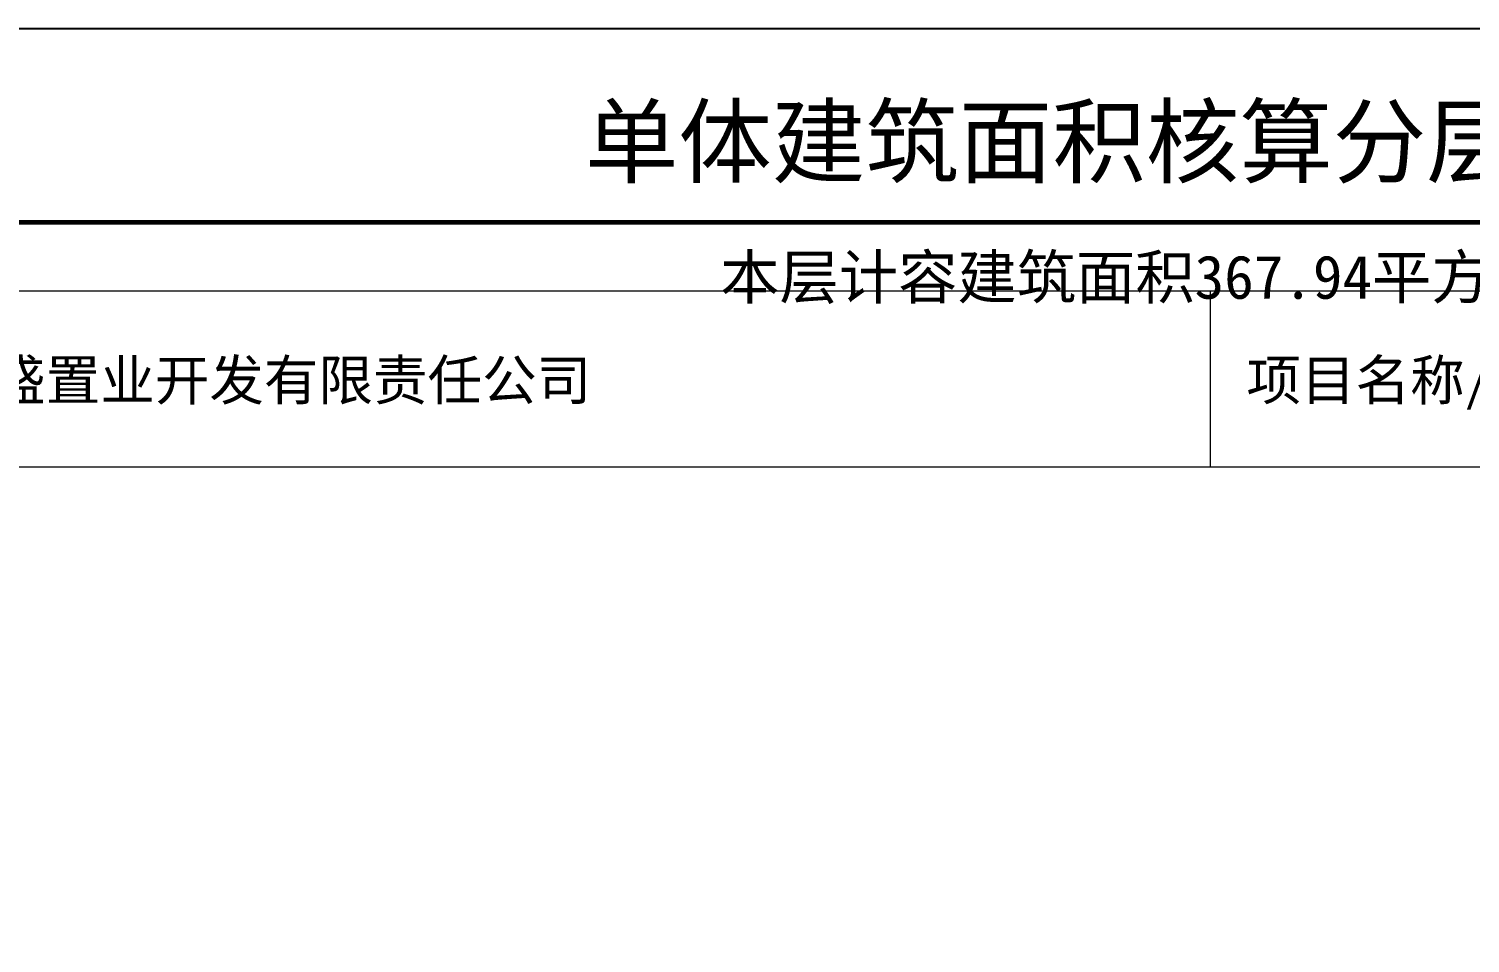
# Model space of a CAD drawing. Extents: x 512858 to 514372, y -232486 to -231710.
# Drawn here: x 513191.88 to 513229.44, y -232321.86 to -232298.02 of the extents above; entities that cross this region are included whole.
import ezdxf
from ezdxf.enums import TextEntityAlignment as Align

# ---------------------------------------------------------------- set-up
doc = ezdxf.new("R2010")
doc.units = 0
doc.header["$LTSCALE"] = 1000
doc.layers.add('$计容结果', color=7, linetype='Continuous')
doc.layers.add('图廓', color=252, linetype='Continuous', lineweight=9)
doc.layers.add('打印图框', color=252, linetype='Continuous', plot=False)
doc.styles.add('dw', font='simhei.ttf')
doc.styles.add('STYLE1', font='stylu.ttf')

msp = doc.modelspace()

# ---------------------------------------------------------------- linework, layer by layer
at = {"layer": '图廓', "color": 0}
msp.add_line((513173.73, -232309.443), (513274.958, -232309.443), dxfattribs=at)
at = {"layer": '图廓', "color": 0, "const_width": 0.119, "elevation": 0}
msp.add_lwpolyline([(513171.944, -232303.069), (513276.744, -232303.069), (513276.744, -232379.585), (513171.944, -232379.585)], close=True, dxfattribs=at)
at = {"layer": '图廓', "color": 0, "elevation": 0}
msp.add_lwpolyline([(513173.73, -232304.855), (513274.958, -232304.855), (513274.958, -232377.799), (513173.73, -232377.799)], close=True, dxfattribs=at)
msp.add_lwpolyline([(513222.671, -232309.443), (513222.671, -232304.855)], dxfattribs=at)
at = {"layer": '打印图框', "color": 6, "ltscale": 0.5, "elevation": 0}
msp.add_lwpolyline([(513167.662, -232382.997), (513280.97, -232382.997), (513280.97, -232298.024), (513167.662, -232298.024)], close=True, dxfattribs=at)

# ---------------------------------------------------------------- texts
at = {"layer": '$计容结果', "style": 'dw'}
msp.add_text('本层计容建筑面积367.94平方米', height=1.13308, dxfattribs=at).set_placement((513209.895, -232305.062))
at = {"layer": '图廓', "color": 0, "style": 'STYLE1'}
msp.add_text('单体建筑面积核算分层平面图', height=1.78638, dxfattribs=at).set_placement((513222.205, -232302.393), align=Align.BOTTOM_CENTER)
at = {"layer": '图廓', "color": 0, "style": 'dw'}
for s, height, p in [('武汉纵盛置业开发有限责任公司', 1.04205, (513186.632, -232307.704)), ('项目名称/栋号', 1.0421, (513223.612, -232307.704))]:
    msp.add_text(s, height=height, dxfattribs=at).set_placement(p)

doc.saveas('drawing.dxf')
